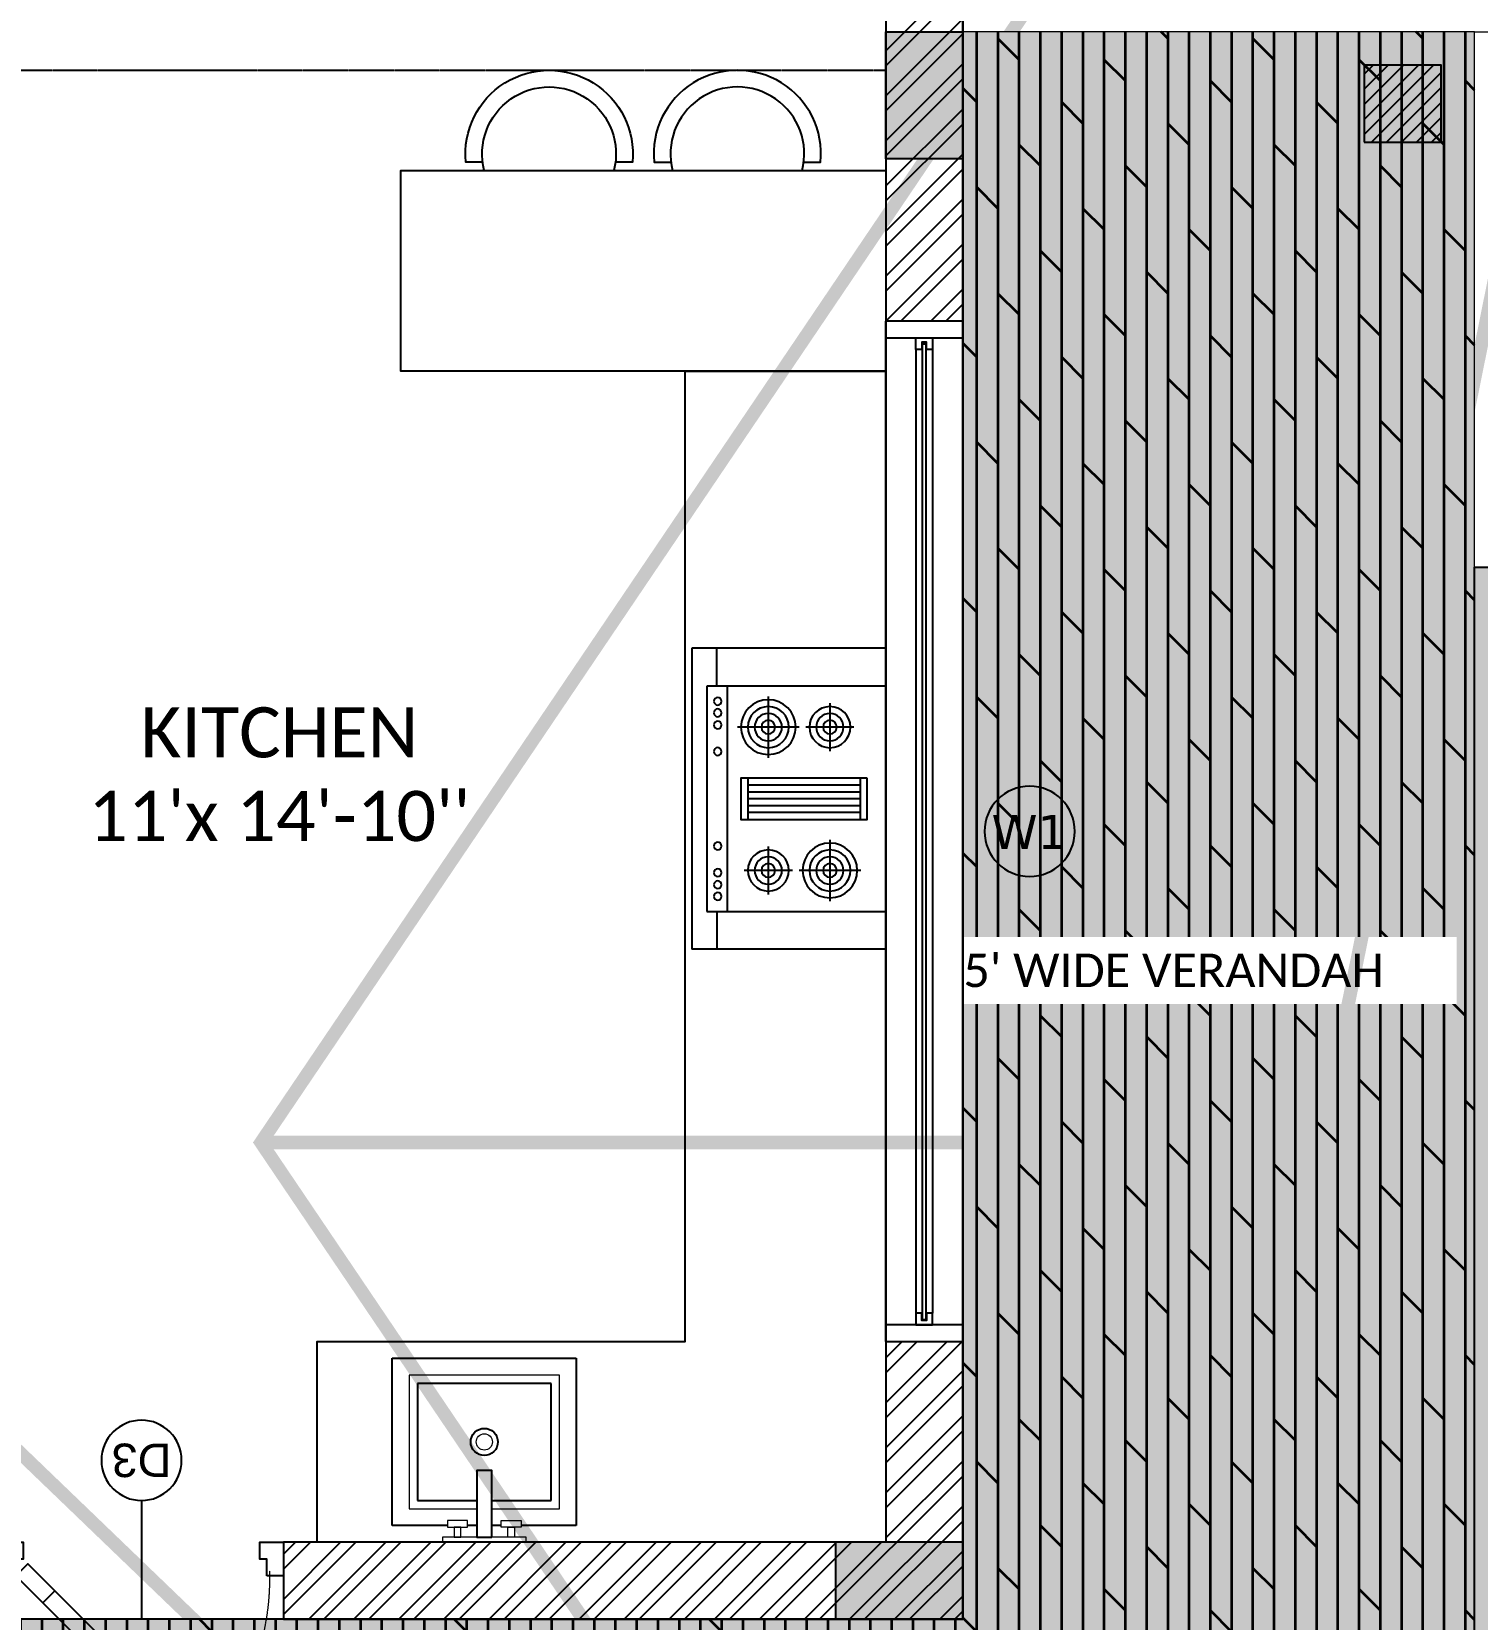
# Model space of a CAD drawing. Header units: millimetres. Extents: x -176651 to 424033, y -469666 to 486614.
# Drawn here: x 169152 to 173473, y 30365 to 35110 of the extents above; entities that cross this region are included whole.
import ezdxf
from ezdxf import colors
from ezdxf.entities.mleader import LeaderData, LeaderLine
from ezdxf.enums import TextEntityAlignment as Align
from ezdxf.math import Vec2, Vec3

# ---------------------------------------------------------------- set-up
doc = ezdxf.new("R2010")
doc.units = ezdxf.units.MM
doc.set_wipeout_variables(frame=1)
doc.linetypes.add('1625_East Villa$0$DASHED', pattern=[0.75, 0.5, -0.25])
doc.linetypes.add('1625E_Roof Plan$0$DASHED', pattern=[0.75, 0.5, -0.25])
for name, color, linetype in [('1625_East Villa$0$ad-Door', 8, 'Continuous'), ('1625_East Villa$0$ad-Elevation 10', 8, 'Continuous'), ('1625_East Villa$0$ad-Furniture', 8, 'Continuous'), ('1625_East Villa$0$ad-Glass Sectionline', 8, 'Continuous'), ('1625_East Villa$0$ad-Text main', 8, 'Continuous'), ('1625_East Villa$0$ad-Text Main_Door&window Label', 8, 'Continuous'), ('1625_East Villa$0$ad-Verandah', 8, 'Continuous'), ('1625_East Villa$0$ad-Wall', 8, 'Continuous'), ('1625_East Villa$0$ad-Wall hatch', 8, 'Continuous'), ('1625E_Columns$0$ad-Column', 8, 'Continuous'), ('1625E_Columns$0$ad-Column Hatch', 8, 'Continuous'), ('1625E_Columns$0$ad-MS Column', 8, 'Continuous'), ('1625E_Roof Plan$0$ad-Primary Roof', 8, 'Continuous'), ('1625E_Roof Plan$0$ad-Secondary Roof', 8, 'Continuous'), ('ad-Plinth', 8, 'Continuous'), ('ad-Verandah', 33, 'Continuous'), ('Site Levels$0$ad-Lvl-Entance road', 4, 'Continuous')]:
    doc.layers.add(name, color=color, linetype=linetype)
doc.layers.add('1625_East Villa$0$ad-Landscape', color=8, linetype='Continuous', lineweight=35)
doc.styles.add('1625_East Villa$0$6 U T S R N_Typical Floor Plan$0$3BHK-E(NB)$0$grid_text', font='verdana.ttf', dxfattribs={"width": 0.9})
doc.styles.add('1625_East Villa$0$New Text Style', font='arial.ttf', dxfattribs={"height": 100})
doc.styles.add('1625_East Villa$0$Standard', font='calibril.ttf')
doc.styles.add('Site Levels$0$Standard', font='arial.ttf')

# ---------------------------------------------------------------- blocks, each defined once
blk = doc.blocks.new('A$C92fa9908')
at = {"layer": 'ad-Plinth', "ltscale": 5}
blk.add_lwpolyline([(0, 13620), (12120, 13620), (12120, 0), (0, 0), (0, 4745), (2830, 4745), (2830, 8645), (0, 8645)], close=True, dxfattribs=at)
at = {"layer": 'ad-Verandah', "lineweight": 9}
blk.add_lwpolyline([(13650, 4745), (12120, 4745), (12120, 0), (6200, 0), (6200, -2045), (13650, -2045)], close=True, dxfattribs=at)
blk = doc.blocks.new('zw$C194')
at = {"layer": 'ad-Plinth', "ltscale": 5}
blk.add_blockref('A$C92fa9908', (-32023.9, -398393.9), dxfattribs=at)
blk = doc.blocks.new('1625_East Villa$0$A$Cf0280c0a')
at = {"layer": '1625_East Villa$0$ad-Furniture'}
for p, q in [((-0.4498, 0), (0.4498, 0)), ((-0.4498, -0.58), (-0.4498, 0)), ((-0.337, -0.0447), (0.337, -0.0447)), ((-0.337, -0.58), (-0.337, -0.0447)), ((0.337, -0.0447), (0.337, -0.58)), ((0.4498, -0.58), (0.4498, 0)), ((-0.337, -0.0754), (-0.4498, -0.0754)), ((0.337, -0.0754), (0.4498, -0.0754)), ((-0.337, -0.1061), (0.337, -0.1061)), ((-0.2142, -0.3207), (-0.2142, -0.137)), ((-0.0614, -0.1674), (0.0614, -0.1674)), ((-0.0409, -0.5039), (-0.0409, -0.1674)), ((-0.0205, -0.1674), (-0.0205, -0.5039)), ((0, -0.5039), (0, -0.1674)), ((0.0205, -0.1674), (0.0205, -0.5039)), ((0.0409, -0.5039), (0.0409, -0.1674)), ((0.2142, -0.3007), (0.2142, -0.157)), ((-0.3061, -0.2288), (-0.1223, -0.2288)), ((0.1423, -0.2288), (0.2861, -0.2288)), ((0.2142, -0.5049), (0.2142, -0.3212)), ((-0.2142, -0.4849), (-0.2142, -0.3412)), ((-0.2861, -0.413), (-0.1423, -0.413)), ((0.1223, -0.413), (0.3061, -0.413)), ((0.0614, -0.5039), (-0.0614, -0.5039)), ((-0.4498, -0.6), (-0.4498, -0.58)), ((0.4498, -0.58), (-0.4498, -0.58)), ((0.4498, -0.6), (-0.4498, -0.6)), ((0.4498, -0.6), (0.4498, -0.58))]:
    blk.add_line(p, q, dxfattribs=at)
blk.add_lwpolyline([(-0.0614, -0.5244), (-0.0614, -0.147), (0.0614, -0.147), (0.0614, -0.5244)], close=True, dxfattribs=at)
for centre, radius in [((-0.2916, -0.0777), 0.0116), ((-0.2569, -0.0777), 0.0116), ((-0.2208, -0.0777), 0.0116), ((-0.1413, -0.0777), 0.0116), ((0.1413, -0.0777), 0.0116), ((0.2208, -0.0777), 0.0116), ((0.2569, -0.0777), 0.0116), ((0.2916, -0.0777), 0.0116), ((-0.2142, -0.2288), 0.0819), ((-0.2142, -0.2288), 0.0614), ((-0.2142, -0.2288), 0.0409), ((0.2142, -0.2288), 0.0614), ((0.2142, -0.2288), 0.0409), ((-0.2142, -0.2288), 0.0205), ((0.2142, -0.2288), 0.0205), ((0.2142, -0.413), 0.0819), ((-0.2142, -0.413), 0.0614), ((-0.2142, -0.413), 0.0409), ((0.2142, -0.413), 0.0614), ((0.2142, -0.413), 0.0409), ((-0.2142, -0.413), 0.0205), ((0.2142, -0.413), 0.0205)]:
    blk.add_circle(centre, radius, dxfattribs=at)
blk = doc.blocks.new('1625_East Villa$0$3BHK+_A$0$ad_Sink')
for p, q in [((-550, 275), (-50, 275)), ((-550, -275), (-550, 275)), ((-50, 275), (-50, 110)), ((-125, 200), (-475, 200)), ((-475, 200), (-475, -200)), ((-125, 22.5), (-125, 200)), ((-50, 50), (-50, 22.5)), ((-125, -200), (-125, -22.5)), ((-50, -22.5), (-50, -50)), ((-50, -110), (-50, -275)), ((-475, -200), (-125, -200)), ((-50, -275), (-550, -275))]:
    blk.add_line(p, q)
at = {"lineweight": 9}
for p, q in [((-100, 225), (-500, 225)), ((-500, 225), (-500, -225)), ((-100, 22.5), (-100, 225)), ((-100, -225), (-100, -22.5)), ((-500, -225), (-100, -225))]:
    blk.add_line(p, q, dxfattribs=at)
for points in [[(-45, 110), (-45, 50), (-65, 50), (-65, 110)], [(0, -125), (0, 125), (-15, 125), (-15, -125)], [(-15, 90), (-15, 70), (-45, 70), (-45, 90)], [(-45, -110), (-45, -50), (-65, -50), (-65, -110)], [(-15, -90), (-15, -70), (-45, -70), (-45, -90)]]:
    blk.add_lwpolyline(points, close=True, dxfattribs=at)
blk.add_lwpolyline([(-15, 22.5), (-215, 22.5), (-215, -22.5), (-15, -22.5)], close=True)
blk.add_ellipse((-300, 0), major_axis=(28.7, -28.7), ratio=1, start_param=-0.7853985429507528, end_param=5.497786764228833)
at = {"lineweight": 5}
blk.add_ellipse((-300, 0), major_axis=(17.1, -17.1), ratio=1, start_param=-0.7853985429410391, end_param=5.497786764238548, dxfattribs=at)
blk = doc.blocks.new('1625_East Villa$0$zw$54AD')
blk.add_lwpolyline([(4.8, 25), (55.1, 25, 1.105542), (-442.4, 25), (-392.1, 25)], format="xyb")
blk.add_arc((-193.6, 50), 200, 345.5225, 194.4775)
blk = doc.blocks.new('1625_East Villa$0$zw$D46D')
at = {"layer": '1625_East Villa$0$ad-Furniture', "linetype": '1625_East Villa$0$DASHED'}
blk.add_lwpolyline([(8540, 4630), (11890, 4630)], dxfattribs=at)
at = {"layer": '1625_East Villa$0$ad-Furniture'}
for points in [[(11890, 4330), (11890, 3730), (10440, 3730), (10440, 4330)], [(11290, 3730), (11890, 3730), (11890, 230), (10190, 230), (10190, 830), (11290, 830)]]:
    blk.add_lwpolyline(points, close=True, dxfattribs=at)
at = {"layer": '1625_East Villa$0$ad-Furniture', "xscale": -1}
blk.add_blockref('1625_East Villa$0$zw$54AD', (10690, 4330), dxfattribs=at)
at = {"layer": '1625_East Villa$0$ad-Furniture'}
blk.add_blockref('1625_East Villa$0$zw$54AD', (11640, 4330), dxfattribs=at)
at = {"layer": '1625_East Villa$0$ad-Furniture', "xscale": -1000, "yscale": 1000, "zscale": 1000, "rotation": 90}
blk.add_blockref('1625_East Villa$0$A$Cf0280c0a', (11310, 2452.3), dxfattribs=at)
at = {"layer": '1625_East Villa$0$ad-Furniture', "rotation": 270}
blk.add_blockref('1625_East Villa$0$3BHK+_A$0$ad_Sink', (10690, 230), dxfattribs=at)
blk = doc.blocks.new('1625_East Villa$0$6 U T S R N_Typical Floor Plan$0$ad_Window Tag')
blk.add_circle((0, 0), 150)
at = {"style": '1625_East Villa$0$6 U T S R N_Typical Floor Plan$0$3BHK-E(NB)$0$grid_text', "width": 0.9}
blk.add_attdef('D1', text='', height=125, dxfattribs=at).set_placement((0, 0), align=Align.MIDDLE_CENTER)
blk = doc.blocks.new('1625_East Villa$0$zw$3849')
at = {"layer": '1625_East Villa$0$ad-Text Main_Door&window Label'}
ref = blk.add_blockref('1625_East Villa$0$6 U T S R N_Typical Floor Plan$0$ad_Window Tag', (12320, 2355), dxfattribs=dict(at, xscale=-0.9, yscale=0.9, zscale=0.9))
ref.add_attrib('D1', 'W1', dxfattribs={"height": 101.25, "rotation": 1800, "style": '1625_East Villa$0$6 U T S R N_Typical Floor Plan$0$3BHK-E(NB)$0$grid_text'}).set_placement((12319, 2352.9), align=Align.MIDDLE_CENTER)
at = {"layer": '1625_East Villa$0$ad-Text main', "insert": (10077.5, 2525.1), "char_height": 150, "width": 1175.718, "attachment_point": 5, "style": '1625_East Villa$0$Standard', "bg_fill": 2}
blk.add_mtext("KITCHEN\\P11'x 14'-10''", dxfattribs=at)
blk = doc.blocks.new('*U172')
for p, q in [((498.7, 578.5), (513.6, 563.6)), ((563.8, 513.3), (548.9, 528.2)), ((8.3, 111.1), (41.7, 111.1)), ((25, 127.8), (25, 94.4))]:
    blk.add_line(p, q)
for points in [[(580.3, 630.3), (499.5, 549.5), (534.9, 514.2), (615.7, 595)], [(130.8, 180.8), (499.5, 549.5), (534.9, 514.2), (166.2, 145.5)], [(50, 100), (130.8, 180.8), (166.2, 145.5), (85.4, 64.6)], [(50, 100), (0, 100), (0, 0), (71.4, 0), (71.4, 35.7), (71.4, 50), (50, 50)], [(800, 100), (800, 50), (778.6, 50), (778.6, 35.7), (778.6, 0), (850, 0), (850, 100)]]:
    blk.add_lwpolyline(points, close=True)
for points in [[(525.4, 575.4), (497.9, 602.8), (435.1, 540), (442.9, 532.2), (511.5, 589.2)], [(560.7, 540), (588.2, 512.5), (525.4, 449.7), (517.5, 457.6), (574.5, 526.2)]]:
    blk.add_lwpolyline(points)
blk.add_circle((25, 111.1), 11.1)
at = {"color": 8, "linetype": '1625_East Villa$0$DASHED', "lineweight": 0}
blk.add_arc((66, 108.5), 741.9, 358.1881, 91.8119, dxfattribs=at)
at = {"layer": '1625_East Villa$0$ad-Text Main_Door&window Label'}
blk.add_line((425, -125), (425, 230), dxfattribs=at)
blk.add_circle((425.3, -245), 120, dxfattribs=at)
at = {"layer": '1625_East Villa$0$ad-Text Main_Door&window Label', "style": '1625_East Villa$0$New Text Style'}
blk.add_attdef('D1', text='', height=100, dxfattribs=at).set_placement((425.3, -245), align=Align.MIDDLE_CENTER)
blk = doc.blocks.new('1625_East Villa$0$zw$4DB2')
blk.add_wipeout([(0, 3050), (0, 0), (-230, 0), (-230, 3050)]).dxf.layer = '1625_East Villa$0$ad-Elevation 10'
at = {"layer": '1625_East Villa$0$ad-Elevation 10'}
for points in [[(-230, 3000), (0, 3000), (0, 3050), (-230, 3050)], [(-122, 2965), (-140, 2965), (-140, 3000), (-90, 3000), (-90, 2965), (-108, 2965), (-108, 2987), (-122, 2987)], [(-230, 50), (-230, 0), (0, 0), (0, 50)], [(-122, 85), (-140, 85), (-140, 50), (-90, 50), (-90, 85), (-108, 85), (-108, 63), (-122, 63)]]:
    blk.add_lwpolyline(points, close=True, dxfattribs=at)
for points in [[(-230, 0), (-230, 3050)], [(0, 0), (0, 3050)]]:
    blk.add_lwpolyline(points, dxfattribs=at)
at = {"layer": '1625_East Villa$0$ad-Glass Sectionline'}
for points in [[(-140, 2965), (-140, 85)], [(-90, 2965), (-90, 85)]]:
    blk.add_lwpolyline(points, dxfattribs=at)
blk.add_lwpolyline([(-110, 2982.5), (-110, 65), (-120, 65), (-120, 2982.5)], close=True, dxfattribs=at)
blk = doc.blocks.new('1625_East Villa$0$zw$42B5')
at = {"layer": '1625_East Villa$0$ad-Wall hatch', "transparency": 33554610}
h = blk.add_hatch(dxfattribs=at)
h.set_pattern_fill('ANSI32', color=256, scale=10)
h.set_pattern_definition([(45, (411299.33, 102900.03), (-67.35192, 67.35192), []), (45, (411344.235, 102900.03), (-67.35192, 67.35192), [])])
h.paths.add_polyline_path([(12120, 0), (12120, 9020), (11890, 9020), (11890, 230), (10090, 230), (10090, 0)])
at = {"layer": '1625_East Villa$0$ad-Door', "ltscale": 5}
ref = blk.add_blockref('*U172', (9240, 230), dxfattribs=dict(at, xscale=-1, rotation=179.9999999999999))
ref.add_attrib('D1', 'D3', dxfattribs={"layer": '1625_East Villa$0$ad-Text Main_Door&window Label', "height": 100, "rotation": 1260, "style": '1625_East Villa$0$New Text Style'}).set_placement((9665.3, 475), align=Align.MIDDLE_CENTER)
at = {"rotation": 359.9999999999999}
blk.add_blockref('1625_East Villa$0$zw$4DB2', (12120, 830), dxfattribs=at)
at = {"layer": '1625_East Villa$0$ad-Wall'}
blk.add_lwpolyline([(12120, 0), (12120, 9020), (11890, 9020), (11890, 230), (10090, 230), (10090, 0)], close=True, dxfattribs=at)
blk = doc.blocks.new('1625_East Villa$0$zw$959F')
at = {"transparency": 33554559}
h = blk.add_hatch(color=43, dxfattribs=at)
h.dxf.hatch_style = 1
h.paths.add_polyline_path([(1530, -8875), (0, -8875), (0, -13620), (-5920, -13620), (-5920, -15665), (1530, -15665)])
at = {"layer": '1625_East Villa$0$ad-Landscape', "transparency": 33554687}
h = blk.add_hatch(dxfattribs=at)
h.set_pattern_fill('DOLMIT', color=44, scale=10, angle=90)
h.set_pattern_definition([(90, (-1096435.54, 661200.024), (-63.5, 5e-14), []), (135, (-1096435.54, 661200.02), (-126.999913, -126.999913), [89.80256, -179.605122])])
h.paths.add_polyline_path([(1530, -8875), (0, -8875), (0, -13620), (-5920, -13620), (-5920, -15665), (1530, -15665)])
at = {"layer": '1625_East Villa$0$ad-Verandah', "lineweight": 9}
for points in [[(1530, -8875), (0, -8875), (0, -13620), (-5920, -13620), (-5920, -15665), (1530, -15665)], [(1830, -10475), (1530, -10475), (1530, -8875), (1830, -8875)]]:
    blk.add_lwpolyline(points, close=True, dxfattribs=at)
at = {"layer": '1625_East Villa$0$ad-Text main', "insert": (714.1, -11681.1), "char_height": 100, "width": 1424.195, "attachment_point": 5, "style": '1625_East Villa$0$Standard', "bg_fill": 2}
blk.add_mtext("\\pxqj;5' WIDE VERANDAH", dxfattribs=at)
at = {"transparency": 33554559}
h = blk.add_hatch(dxfattribs=at)
h.set_pattern_fill('GRASS', color=74, angle=180)
h.set_pattern_definition([(270, (2430, -10400), (17.960512, -17.960512), [4.7625, -31.158524]), (225, (2430, -10400), (17.96051, -17.96051), [4.7625, -20.6375]), (315, (2430, -10400), (17.96051, 17.96051), [4.7625, -20.6375])])
h.paths.add_polyline_path([(2430, -16565), (-2485, -16565), (-2485, -15665), (1530, -15665), (1530, -10475), (2430, -10475)])
h = blk.add_hatch(color=256, dxfattribs=at)
h.dxf.hatch_style = 1
h.set_gradient(color1=(153, 204, 0), color2=(63, 127, 0), tint=1, name='INVSPHERICAL')
h.paths.add_polyline_path([(2430, -16565), (-2485, -16565), (-2485, -15665), (1530, -15665), (1530, -10475), (2430, -10475)])
at = {"layer": '1625_East Villa$0$ad-Elevation 10'}
blk.add_lwpolyline([(2430, -16565), (-2485, -16565), (-2485, -15665), (1530, -15665), (1530, -10475), (2430, -10475)], close=True, dxfattribs=at)
blk = doc.blocks.new('1625E_Roof Plan')
at = {"layer": '1625E_Roof Plan$0$ad-Primary Roof', "linetype": '1625E_Roof Plan$0$DASHED', "ltscale": 2, "const_width": 40}
blk.add_lwpolyline([(12570, -2645), (2380, -2645), (7475, 2255)], close=True, dxfattribs=at)
at = {"layer": '1625E_Roof Plan$0$ad-Secondary Roof', "linetype": '1625E_Roof Plan$0$DASHED', "ltscale": 2, "const_width": 40}
for points in [[(13950, 5195), (13188.8, 1425), (13950, -2345)], [(12570, 5195), (10022.5, 1425), (12570, -2345), (13950, -2345), (13950, 5195)]]:
    blk.add_lwpolyline(points, close=True, dxfattribs=at)
blk.add_lwpolyline([(10022.5, 1425), (13188.8, 1425)], dxfattribs=at)
blk = doc.blocks.new('1625E_Columns$0$A$C42b14ea2')
at = {"layer": '1625E_Columns$0$ad-MS Column'}
h = blk.add_hatch(dxfattribs=at)
h.set_pattern_fill('ANSI31', color=256, scale=10)
h.set_pattern_definition([(45, (-1729784.14, 638048.958), (-22.4506403, 22.4506403), [])])
h.paths.add_polyline_path([(0, 0), (230, 0), (230, 230), (0, 230)])
blk.add_lwpolyline([(0, 0), (230, 0), (230, 230), (0, 230)], close=True, dxfattribs=at)
blk = doc.blocks.new('1625E_Columns$0$zw$6AA0')
at = {"layer": '1625E_Columns$0$ad-Column Hatch', "transparency": 33554687}
h = blk.add_hatch(color=256, dxfattribs=at)
h.dxf.hatch_style = 1
h.paths.add_polyline_path([(0, -230), (380, -230), (380, 0), (0, 0)])
at = {"layer": '1625E_Columns$0$ad-Column'}
blk.add_lwpolyline([(0, -230), (380, -230), (380, 0), (0, 0)], close=True, dxfattribs=at)
blk = doc.blocks.new('1625E_Columns')
blk.add_blockref('1625E_Columns$0$A$C42b14ea2', (13320, 4415))
at = {"layer": '1625E_Columns$0$ad-Column', "xscale": -1.000000000000001, "rotation": 90}
blk.add_blockref('1625E_Columns$0$zw$6AA0', (11890, 4745), dxfattribs=at)
at = {"layer": '1625E_Columns$0$ad-Column', "rotation": 179.9999999999997}
blk.add_blockref('1625E_Columns$0$zw$6AA0', (12120, 0), dxfattribs=at)
blk = doc.blocks.new('1625_East Villa')
at = {"layer": '1625_East Villa$0$ad-Verandah'}
blk.add_blockref('1625_East Villa$0$zw$959F', (12120, 13620), dxfattribs=at)
at = {"layer": '1625_East Villa$0$ad-Furniture'}
blk.add_blockref('1625_East Villa$0$zw$D46D', (0, 0), dxfattribs=at)
at = {"layer": '1625_East Villa$0$ad-Text main'}
blk.add_blockref('1625_East Villa$0$zw$3849', (0, 0), dxfattribs=at)
at = {"layer": '1625_East Villa$0$ad-Wall'}
blk.add_blockref('1625_East Villa$0$zw$42B5', (0, 0), dxfattribs=at)
for name in ['1625E_Roof Plan', '1625E_Columns']:
    blk.add_blockref(name, (0, 0))
blk = doc.blocks.new("All Plot's Villa Plans")
at = {"ltscale": 5}
blk.add_blockref('1625_East Villa', (159815, 30364.9), dxfattribs=at)
blk = doc.blocks.new('Site Levels$0$zw$1B0B')
at = {"layer": 'Site Levels$0$ad-Lvl-Entance road'}
ml = blk.add_multileader_mtext('Standard', dxfattribs=at)
ml.set_content('{\\fArial|b1|i0|c0|p34;496.27}', color=256, style='Site Levels$0$Standard')
ml.set_leader_properties()
ml.build(insert=Vec2(0, 0))
ml.multileader.update_dxf_attribs({"has_text_frame": 1, "arrow_head_size": 1219.2, "scale": 12})
ctx = ml.context
ctx.base_point, ctx.scale, ctx.char_height, ctx.arrow_head_size, ctx.landing_gap_size, ctx.plane_origin = Vec3(214464.6, -71183), 12, 1219.186, 1219.2, 609.6, Vec3(222625.2, -66462.8)
ctx.text_align_type = 2
notes = []
notes.append((ctx, [(0, (1, 1, 0), (221630.9, -71183), (-1, 0), 845, [(0, [(222625.2, -66462.8)], 0, [])])]))
ctx.mtext.insert, ctx.mtext.width, ctx.mtext.defined_height, ctx.mtext.alignment, ctx.mtext.flow_direction = Vec3(220176.4, -70562.6), 5138.489, 1392.4, 3, 5
ctx.mtext.has_bg_fill, ctx.mtext.bg_color, ctx.mtext.bg_scale_factor, ctx.mtext.bg_transparency, ctx.mtext.use_window_bg_color = 1, -1027028792, 1.5, 0, 1
for ctx, leaders in notes:
    for number, flags, end, landing, length, lines in leaders:
        leader = LeaderData()
        leader.index, (leader.has_last_leader_line, leader.has_dogleg_vector, leader.attachment_direction) = number, flags
        leader.last_leader_point, leader.dogleg_vector, leader.dogleg_length = Vec3(end), Vec3(landing), length
        for number, points, colour, breaks in lines:
            line = LeaderLine()
            line.index, line.vertices, line.color, line.breaks = number, Vec3.list(points), colors.encode_raw_color(colour), breaks
            leader.lines.append(line)
        ctx.leaders.append(leader)
blk = doc.blocks.new('Site Levels')
at = {"layer": 'Site Levels$0$ad-Lvl-Entance road', "ltscale": 5}
blk.add_blockref('Site Levels$0$zw$1B0B', (-5982.9, 99418.6), dxfattribs=at)

msp = doc.modelspace()

# ---------------------------------------------------------------- block references
at = {"ltscale": 5}
msp.add_blockref("All Plot's Villa Plans", (0, 0), dxfattribs=at)

# ---------------------------------------------------------------- next in the draw order: block references
msp.add_blockref('zw$C194', (191838.8, 428758.8), dxfattribs=at)

# ---------------------------------------------------------------- next in the draw order: block references
msp.add_blockref('Site Levels', (0, 0), dxfattribs=at)

doc.saveas('drawing.dxf')
